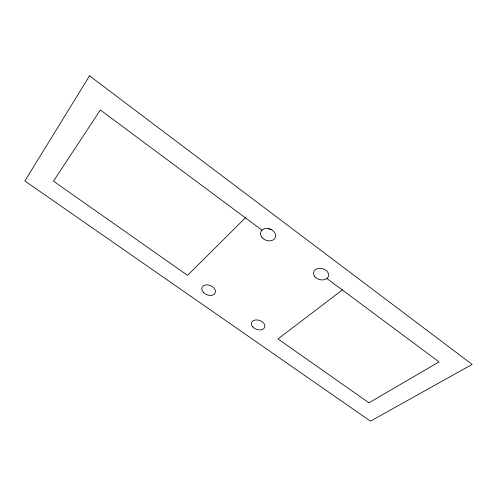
<?xml version="1.0" encoding="UTF-8"?>
<svg xmlns="http://www.w3.org/2000/svg" width="497" height="497" viewBox="0 0 497 497"><rect width="100%" height="100%" fill="white"/><g stroke="black" fill="none" stroke-linecap="round" stroke-linejoin="round"><path stroke-width="0.75" d="M245.388 217.848L187.537 275.357L53.465 181.15L100.369 109.967L261.907 230.136M342.315 289.95L277.985 338.917L368.936 402.825L439.037 361.909L326.902 278.488M271.269 229.67A7.697 5.945 20.6 0 1 268.231 228.371M89.528 75.842L24.85 180.958L370.458 421.158L472.15 364.413L89.528 75.842M314.887 276.699A7.697 5.678 15 0 0 327.958 277.338A7.697 5.678 15 0 0 320.41 268.287A7.697 5.678 15 0 0 314.887 276.699M262.043 237.547A7.84 5.97 20.6 0 0 275.133 238.001A7.84 5.97 20.6 0 0 267.013 228.44A7.84 5.97 20.6 0 0 262.043 237.547M203.49 292.46A7.126 4.92 23.3 0 0 215.095 293.131A7.126 4.92 23.3 0 0 207.305 284.831A7.126 4.92 23.3 0 0 203.49 292.46M252.811 326.995A6.977 4.721 19.1 0 0 264.41 327.815A6.977 4.721 19.1 0 0 257.111 319.919A6.977 4.721 19.1 0 0 252.811 326.995"/></g></svg>
